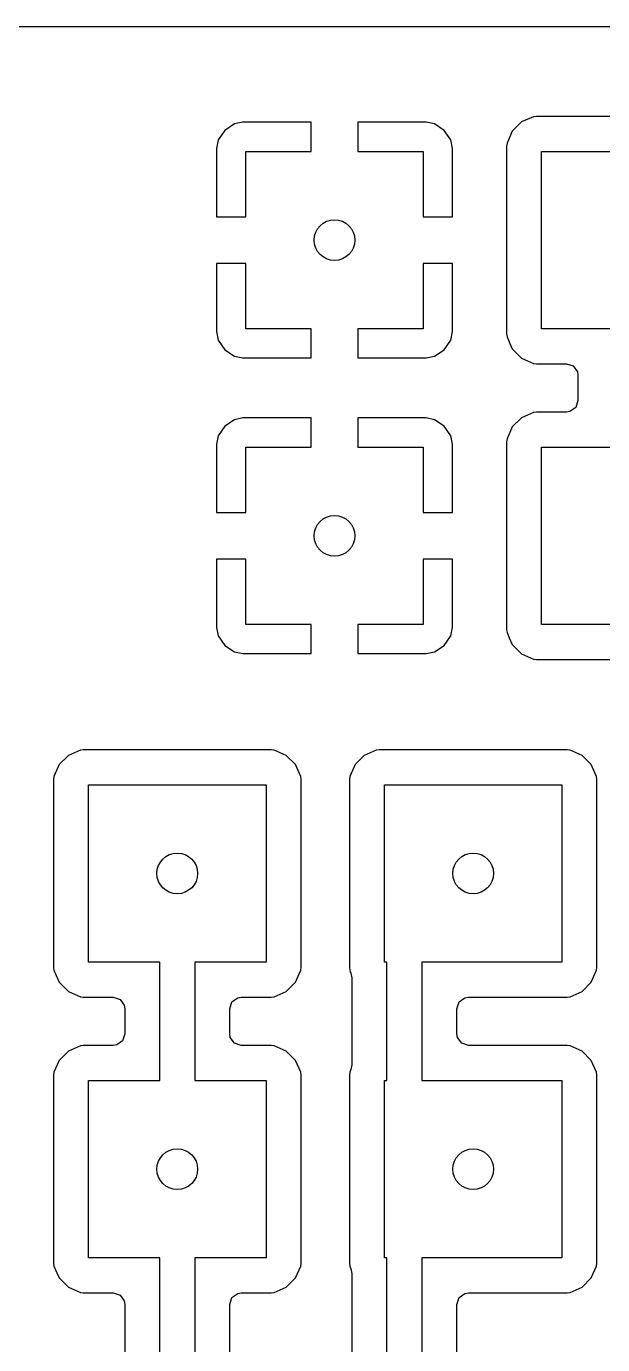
# Model space of a CAD drawing. Extents: x 0.23 to 2.17, y 0.23 to 2.17.
# Drawn here: x 0.7256 to 0.9203, y 1.7245 to 2.1703 of the extents above; entities that cross this region are included whole.
import ezdxf

# ---------------------------------------------------------------- set-up
doc = ezdxf.new("R2010")
doc.units = 0
doc.header["$MEASUREMENT"] = 0
doc.layers.add('BLACK', color=7, linetype='CONTINUOUS')

msp = doc.modelspace()

# ---------------------------------------------------------------- linework, layer by layer
at = {"layer": 'BLACK', "linetype": 'CONTINUOUS'}
for p, q in [((0.2336, 2.1703), (2.1664, 2.1703)), ((0.89697, 2.13975), (0.89292, 2.13796)), ((0.89796, 2.13986), (0.89697, 2.13975)), ((0.96149, 2.13986), (0.89796, 2.13986)), ((0.89796, 2.13986), (0.89796, 2.13986)), ((0.79588, 2.1373), (0.79263, 2.13513)), ((0.79875, 2.13787), (0.79588, 2.1373)), ((0.79588, 2.1373), (0.79588, 2.1373)), ((0.82185, 2.13787), (0.79875, 2.13787)), ((0.82185, 2.12803), (0.82185, 2.13787)), ((0.82185, 2.13787), (0.82185, 2.13787)), ((0.8376, 2.13787), (0.8376, 2.12803)), ((0.86069, 2.13787), (0.8376, 2.13787)), ((0.8376, 2.13787), (0.8376, 2.13787)), ((0.86356, 2.1373), (0.86069, 2.13787)), ((0.86682, 2.13513), (0.86356, 2.1373)), ((0.86356, 2.1373), (0.86356, 2.1373)), ((0.89292, 2.13796), (0.8898, 2.13483)), ((0.79045, 2.13187), (0.78988, 2.129)), ((0.79263, 2.13513), (0.79045, 2.13187)), ((0.79045, 2.13187), (0.79045, 2.13187)), ((0.79263, 2.13513), (0.79263, 2.13513)), ((0.869, 2.13187), (0.86682, 2.13513)), ((0.86682, 2.13513), (0.86682, 2.13513)), ((0.86957, 2.129), (0.869, 2.13187)), ((0.869, 2.13187), (0.869, 2.13187)), ((0.88801, 2.13079), (0.88789, 2.1298)), ((0.8898, 2.13483), (0.88801, 2.13079)), ((0.78988, 2.129), (0.78988, 2.10591)), ((0.79972, 2.10591), (0.79972, 2.12803)), ((0.79972, 2.12803), (0.82185, 2.12803)), ((0.8376, 2.12803), (0.85972, 2.12803)), ((0.85972, 2.12803), (0.85972, 2.10591)), ((0.86957, 2.10591), (0.86957, 2.129)), ((0.86957, 2.129), (0.86957, 2.129)), ((0.88789, 2.1298), (0.88789, 2.06627)), ((0.89972, 2.06803), (0.89972, 2.12803)), ((0.89972, 2.12803), (0.95972, 2.12803)), ((0.78988, 2.10591), (0.78988, 2.10591)), ((0.78988, 2.10591), (0.79972, 2.10591)), ((0.85972, 2.10591), (0.86957, 2.10591)), ((0.86957, 2.10591), (0.86957, 2.10591)), ((0.78988, 2.09016), (0.78988, 2.09016)), ((0.78988, 2.09016), (0.78988, 2.06706)), ((0.79972, 2.09016), (0.78988, 2.09016)), ((0.79972, 2.06803), (0.79972, 2.09016)), ((0.86957, 2.09016), (0.85972, 2.09016)), ((0.85972, 2.09016), (0.85972, 2.06803)), ((0.86957, 2.06706), (0.86957, 2.09016)), ((0.86957, 2.09016), (0.86957, 2.09016)), ((0.78988, 2.06706), (0.79045, 2.06419)), ((0.79045, 2.06419), (0.79045, 2.06419)), ((0.79045, 2.06419), (0.79263, 2.06094)), ((0.82185, 2.06803), (0.79972, 2.06803)), ((0.82185, 2.05819), (0.82185, 2.06803)), ((0.85972, 2.06803), (0.8376, 2.06803)), ((0.8376, 2.06803), (0.8376, 2.05819)), ((0.86682, 2.06094), (0.869, 2.06419)), ((0.869, 2.06419), (0.86957, 2.06706)), ((0.869, 2.06419), (0.869, 2.06419)), ((0.86957, 2.06706), (0.86957, 2.06706)), ((0.88789, 2.06627), (0.88789, 2.06627)), ((0.88789, 2.06627), (0.88801, 2.06528)), ((0.88801, 2.06528), (0.88901, 2.06302)), ((0.92382, 2.06803), (0.89972, 2.06803)), ((0.79263, 2.06094), (0.79263, 2.06094)), ((0.79263, 2.06094), (0.79588, 2.05876)), ((0.86356, 2.05876), (0.86682, 2.06094)), ((0.86682, 2.06094), (0.86682, 2.06094)), ((0.88901, 2.06302), (0.8898, 2.06123)), ((0.8898, 2.06123), (0.89292, 2.0581)), ((0.79588, 2.05876), (0.79588, 2.05876)), ((0.79588, 2.05876), (0.79875, 2.05819)), ((0.79875, 2.05819), (0.79875, 2.05819)), ((0.79875, 2.05819), (0.82185, 2.05819)), ((0.82185, 2.05819), (0.82185, 2.05819)), ((0.8376, 2.05819), (0.8376, 2.05819)), ((0.8376, 2.05819), (0.86069, 2.05819)), ((0.86069, 2.05819), (0.86356, 2.05876)), ((0.86069, 2.05819), (0.86069, 2.05819)), ((0.86356, 2.05876), (0.86356, 2.05876)), ((0.89292, 2.0581), (0.89697, 2.05632)), ((0.89697, 2.05632), (0.89796, 2.0562)), ((0.89796, 2.0562), (0.90809, 2.0562)), ((0.90809, 2.0562), (0.91038, 2.05546)), ((0.91038, 2.05546), (0.9118, 2.05351)), ((0.9118, 2.05351), (0.91199, 2.0523)), ((0.91199, 2.0523), (0.91199, 2.04376)), ((0.91199, 2.04376), (0.91124, 2.04147)), ((0.79588, 2.0373), (0.79263, 2.03513)), ((0.79875, 2.03787), (0.79588, 2.0373)), ((0.79588, 2.0373), (0.79588, 2.0373)), ((0.82185, 2.03787), (0.79875, 2.03787)), ((0.82185, 2.02803), (0.82185, 2.03787)), ((0.82185, 2.03787), (0.82185, 2.03787)), ((0.8376, 2.03787), (0.8376, 2.02803)), ((0.86069, 2.03787), (0.8376, 2.03787)), ((0.8376, 2.03787), (0.8376, 2.03787)), ((0.86356, 2.0373), (0.86069, 2.03787)), ((0.86682, 2.03513), (0.86356, 2.0373)), ((0.86356, 2.0373), (0.86356, 2.0373)), ((0.89292, 2.03796), (0.8898, 2.03483)), ((0.89697, 2.03975), (0.89292, 2.03796)), ((0.89796, 2.03986), (0.89697, 2.03975)), ((0.90809, 2.03986), (0.89796, 2.03986)), ((0.89796, 2.03986), (0.89796, 2.03986)), ((0.90929, 2.04005), (0.90809, 2.03986)), ((0.91124, 2.04147), (0.90929, 2.04005)), ((0.79263, 2.03513), (0.79045, 2.03187)), ((0.79263, 2.03513), (0.79263, 2.03513)), ((0.869, 2.03187), (0.86682, 2.03513)), ((0.86682, 2.03513), (0.86682, 2.03513)), ((0.8898, 2.03483), (0.88801, 2.03079)), ((0.79045, 2.03187), (0.78988, 2.029)), ((0.78988, 2.029), (0.78988, 2.00591)), ((0.79045, 2.03187), (0.79045, 2.03187)), ((0.86957, 2.029), (0.869, 2.03187)), ((0.869, 2.03187), (0.869, 2.03187)), ((0.86957, 2.00591), (0.86957, 2.029)), ((0.86957, 2.029), (0.86957, 2.029)), ((0.88801, 2.03079), (0.88789, 2.0298)), ((0.88789, 2.0298), (0.88789, 1.96627)), ((0.79972, 2.00591), (0.79972, 2.02803)), ((0.79972, 2.02803), (0.82185, 2.02803)), ((0.8376, 2.02803), (0.85972, 2.02803)), ((0.85972, 2.02803), (0.85972, 2.00591)), ((0.89972, 1.96803), (0.89972, 2.02803)), ((0.89972, 2.02803), (0.92382, 2.02803)), ((0.78988, 2.00591), (0.78988, 2.00591)), ((0.78988, 2.00591), (0.79972, 2.00591)), ((0.85972, 2.00591), (0.86957, 2.00591)), ((0.86957, 2.00591), (0.86957, 2.00591)), ((0.78988, 1.99016), (0.78988, 1.99016)), ((0.78988, 1.99016), (0.78988, 1.96706)), ((0.79972, 1.99016), (0.78988, 1.99016)), ((0.79972, 1.96803), (0.79972, 1.99016)), ((0.86957, 1.99016), (0.85972, 1.99016)), ((0.85972, 1.99016), (0.85972, 1.96803)), ((0.86957, 1.96706), (0.86957, 1.99016)), ((0.86957, 1.99016), (0.86957, 1.99016)), ((0.78988, 1.96706), (0.79045, 1.96419)), ((0.82185, 1.96803), (0.79972, 1.96803)), ((0.82185, 1.95819), (0.82185, 1.96803)), ((0.85972, 1.96803), (0.8376, 1.96803)), ((0.8376, 1.96803), (0.8376, 1.95819)), ((0.869, 1.96419), (0.86957, 1.96706)), ((0.86957, 1.96706), (0.86957, 1.96706)), ((0.88789, 1.96627), (0.88789, 1.96627)), ((0.88789, 1.96627), (0.88801, 1.96528)), ((0.94881, 1.96803), (0.89972, 1.96803)), ((0.79045, 1.96419), (0.79045, 1.96419)), ((0.79045, 1.96419), (0.79263, 1.96094)), ((0.86682, 1.96094), (0.869, 1.96419)), ((0.869, 1.96419), (0.869, 1.96419)), ((0.88801, 1.96528), (0.88878, 1.96353)), ((0.88878, 1.96353), (0.8898, 1.96123)), ((0.79263, 1.96094), (0.79263, 1.96094)), ((0.79263, 1.96094), (0.79588, 1.95876)), ((0.79588, 1.95876), (0.79588, 1.95876)), ((0.79588, 1.95876), (0.79875, 1.95819)), ((0.79875, 1.95819), (0.79875, 1.95819)), ((0.79875, 1.95819), (0.82185, 1.95819)), ((0.82185, 1.95819), (0.82185, 1.95819)), ((0.8376, 1.95819), (0.8376, 1.95819)), ((0.8376, 1.95819), (0.86069, 1.95819)), ((0.86069, 1.95819), (0.86356, 1.95876)), ((0.86069, 1.95819), (0.86069, 1.95819)), ((0.86356, 1.95876), (0.86682, 1.96094)), ((0.86356, 1.95876), (0.86356, 1.95876)), ((0.86682, 1.96094), (0.86682, 1.96094)), ((0.8898, 1.96123), (0.89292, 1.9581)), ((0.89292, 1.9581), (0.89697, 1.95632)), ((0.89697, 1.95632), (0.89796, 1.9562)), ((0.89796, 1.9562), (0.9423, 1.9562)), ((0.73977, 1.92379), (0.73665, 1.92066)), ((0.74382, 1.92557), (0.73977, 1.92379)), ((0.74481, 1.92569), (0.74382, 1.92557)), ((0.80834, 1.92569), (0.74481, 1.92569)), ((0.74481, 1.92569), (0.74481, 1.92569)), ((0.80933, 1.92557), (0.80834, 1.92569)), ((0.81338, 1.92379), (0.80933, 1.92557)), ((0.80933, 1.92557), (0.80933, 1.92557)), ((0.80933, 1.92557), (0.80933, 1.92557)), ((0.8165, 1.92066), (0.81338, 1.92379)), ((0.83977, 1.92379), (0.83665, 1.92066)), ((0.84382, 1.92557), (0.83977, 1.92379)), ((0.84481, 1.92569), (0.84382, 1.92557)), ((0.90834, 1.92569), (0.84481, 1.92569)), ((0.84481, 1.92569), (0.84481, 1.92569)), ((0.90933, 1.92557), (0.90834, 1.92569)), ((0.91338, 1.92379), (0.90933, 1.92557)), ((0.90933, 1.92557), (0.90933, 1.92557)), ((0.90933, 1.92557), (0.90933, 1.92557)), ((0.9165, 1.92066), (0.91338, 1.92379)), ((0.73665, 1.92066), (0.73486, 1.91661)), ((0.81829, 1.91661), (0.8165, 1.92066)), ((0.83665, 1.92066), (0.83486, 1.91661)), ((0.91829, 1.91661), (0.9165, 1.92066)), ((0.73486, 1.91661), (0.73474, 1.91562)), ((0.73474, 1.91562), (0.73474, 1.85209)), ((0.74657, 1.85386), (0.74657, 1.91386)), ((0.74657, 1.91386), (0.80657, 1.91386)), ((0.80657, 1.91386), (0.80657, 1.85386)), ((0.81841, 1.91562), (0.81829, 1.91661)), ((0.81841, 1.85209), (0.81841, 1.91562)), ((0.83486, 1.91661), (0.83474, 1.91562)), ((0.83474, 1.91562), (0.83474, 1.85209)), ((0.84657, 1.85386), (0.84657, 1.91386)), ((0.84657, 1.91386), (0.90657, 1.91386)), ((0.90657, 1.91386), (0.90657, 1.85386)), ((0.91841, 1.91562), (0.91829, 1.91661)), ((0.91841, 1.85209), (0.91841, 1.91562)), ((0.73474, 1.85209), (0.73474, 1.85209)), ((0.73474, 1.85209), (0.73486, 1.8511)), ((0.73486, 1.8511), (0.73561, 1.8494)), ((0.77067, 1.85386), (0.74657, 1.85386)), ((0.77067, 1.81386), (0.77067, 1.85386)), ((0.80657, 1.85386), (0.78248, 1.85386)), ((0.78248, 1.85386), (0.78248, 1.81386)), ((0.8165, 1.84706), (0.81829, 1.8511)), ((0.81829, 1.8511), (0.81841, 1.85209)), ((0.83474, 1.85209), (0.83474, 1.85209)), ((0.83474, 1.85209), (0.83486, 1.8511)), ((0.83486, 1.8511), (0.83505, 1.85066)), ((0.83505, 1.85066), (0.83528, 1.85015)), ((0.83528, 1.85015), (0.83561, 1.84858)), ((0.84744, 1.85386), (0.84657, 1.85386)), ((0.84744, 1.81386), (0.84744, 1.85386)), ((0.90657, 1.85386), (0.85925, 1.85386)), ((0.85925, 1.85386), (0.85925, 1.81386)), ((0.9165, 1.84706), (0.91829, 1.8511)), ((0.91829, 1.8511), (0.91841, 1.85209)), ((0.73561, 1.8494), (0.73665, 1.84706)), ((0.73665, 1.84706), (0.73977, 1.84393)), ((0.81338, 1.84393), (0.8165, 1.84706)), ((0.83561, 1.84858), (0.83561, 1.81914)), ((0.91338, 1.84393), (0.9165, 1.84706)), ((0.73977, 1.84393), (0.74382, 1.84214)), ((0.74382, 1.84214), (0.74481, 1.84203)), ((0.74481, 1.84203), (0.75494, 1.84203)), ((0.75494, 1.84203), (0.75723, 1.84128)), ((0.75723, 1.84128), (0.75865, 1.83933)), ((0.79506, 1.84042), (0.797, 1.84184)), ((0.797, 1.84184), (0.79821, 1.84203)), ((0.79821, 1.84203), (0.80834, 1.84203)), ((0.80834, 1.84203), (0.80933, 1.84214)), ((0.80834, 1.84203), (0.80834, 1.84203)), ((0.80933, 1.84214), (0.81338, 1.84393)), ((0.87183, 1.84042), (0.87378, 1.84184)), ((0.87378, 1.84184), (0.87498, 1.84203)), ((0.87498, 1.84203), (0.90834, 1.84203)), ((0.90834, 1.84203), (0.90933, 1.84214)), ((0.90834, 1.84203), (0.90834, 1.84203)), ((0.90933, 1.84214), (0.91338, 1.84393)), ((0.75865, 1.83933), (0.75884, 1.83813)), ((0.75884, 1.83813), (0.75884, 1.82959)), ((0.79431, 1.83813), (0.79506, 1.84042)), ((0.79431, 1.82959), (0.79431, 1.83813)), ((0.87108, 1.83813), (0.87183, 1.84042)), ((0.87108, 1.82959), (0.87108, 1.83813)), ((0.75884, 1.82959), (0.75809, 1.8273)), ((0.7945, 1.82838), (0.79431, 1.82959)), ((0.79592, 1.82643), (0.7945, 1.82838)), ((0.87127, 1.82838), (0.87108, 1.82959)), ((0.87269, 1.82643), (0.87127, 1.82838)), ((0.73977, 1.82379), (0.73665, 1.82066)), ((0.74382, 1.82557), (0.73977, 1.82379)), ((0.74481, 1.82569), (0.74382, 1.82557)), ((0.75494, 1.82569), (0.74481, 1.82569)), ((0.74481, 1.82569), (0.74481, 1.82569)), ((0.75615, 1.82588), (0.75494, 1.82569)), ((0.75809, 1.8273), (0.75615, 1.82588)), ((0.79821, 1.82569), (0.79592, 1.82643)), ((0.80834, 1.82569), (0.79821, 1.82569)), ((0.80933, 1.82557), (0.80834, 1.82569)), ((0.80834, 1.82569), (0.80834, 1.82569)), ((0.81338, 1.82379), (0.80933, 1.82557)), ((0.80933, 1.82557), (0.80933, 1.82557)), ((0.80933, 1.82557), (0.80933, 1.82557)), ((0.8165, 1.82066), (0.81338, 1.82379)), ((0.87498, 1.82569), (0.87269, 1.82643)), ((0.90834, 1.82569), (0.87498, 1.82569)), ((0.90933, 1.82557), (0.90834, 1.82569)), ((0.90834, 1.82569), (0.90834, 1.82569)), ((0.91338, 1.82379), (0.90933, 1.82557)), ((0.90933, 1.82557), (0.90933, 1.82557)), ((0.90933, 1.82557), (0.90933, 1.82557)), ((0.9165, 1.82066), (0.91338, 1.82379)), ((0.73665, 1.82066), (0.73486, 1.81661)), ((0.81829, 1.81661), (0.8165, 1.82066)), ((0.83561, 1.81914), (0.83528, 1.81756)), ((0.91829, 1.81661), (0.9165, 1.82066)), ((0.73486, 1.81661), (0.73474, 1.81562)), ((0.73474, 1.81562), (0.73474, 1.75209)), ((0.81841, 1.81562), (0.81829, 1.81661)), ((0.81841, 1.75209), (0.81841, 1.81562)), ((0.83486, 1.81661), (0.83474, 1.81562)), ((0.83474, 1.81562), (0.83474, 1.75209)), ((0.83528, 1.81756), (0.83486, 1.81661)), ((0.83486, 1.81661), (0.83486, 1.81661)), ((0.91841, 1.81562), (0.91829, 1.81661)), ((0.91841, 1.75209), (0.91841, 1.81562)), ((0.74657, 1.75386), (0.74657, 1.81386)), ((0.74657, 1.81386), (0.77067, 1.81386)), ((0.78248, 1.81386), (0.80657, 1.81386)), ((0.80657, 1.81386), (0.80657, 1.75386)), ((0.84657, 1.75386), (0.84657, 1.81386)), ((0.84657, 1.81386), (0.84744, 1.81386)), ((0.85925, 1.81386), (0.90657, 1.81386)), ((0.90657, 1.81386), (0.90657, 1.75386)), ((0.73474, 1.75209), (0.73474, 1.75209)), ((0.73474, 1.75209), (0.73486, 1.7511)), ((0.77067, 1.75386), (0.74657, 1.75386)), ((0.77067, 1.50331), (0.77067, 1.75386)), ((0.80657, 1.75386), (0.78248, 1.75386)), ((0.78248, 1.75386), (0.78248, 1.50576)), ((0.81829, 1.7511), (0.81841, 1.75209)), ((0.83474, 1.75209), (0.83474, 1.75209)), ((0.83474, 1.75209), (0.83486, 1.7511)), ((0.84744, 1.75386), (0.84657, 1.75386)), ((0.84744, 1.47933), (0.84744, 1.75386)), ((0.90657, 1.75386), (0.85925, 1.75386)), ((0.85925, 1.75386), (0.85925, 1.48178)), ((0.91829, 1.7511), (0.91841, 1.75209)), ((0.73486, 1.7511), (0.73586, 1.74884)), ((0.73586, 1.74884), (0.73665, 1.74706)), ((0.8165, 1.74706), (0.81829, 1.7511)), ((0.83486, 1.7511), (0.83488, 1.75105)), ((0.83488, 1.75105), (0.83528, 1.75015)), ((0.83528, 1.75015), (0.83561, 1.74858)), ((0.83561, 1.74858), (0.83561, 1.47877)), ((0.9165, 1.74706), (0.91829, 1.7511)), ((0.73665, 1.74706), (0.73977, 1.74393)), ((0.73977, 1.74393), (0.74382, 1.74214)), ((0.80933, 1.74214), (0.81338, 1.74393)), ((0.81338, 1.74393), (0.8165, 1.74706)), ((0.90933, 1.74214), (0.91338, 1.74393)), ((0.91338, 1.74393), (0.9165, 1.74706)), ((0.74382, 1.74214), (0.74481, 1.74203)), ((0.74481, 1.74203), (0.75494, 1.74203)), ((0.75494, 1.74203), (0.75723, 1.74128)), ((0.75723, 1.74128), (0.75865, 1.73933)), ((0.75865, 1.73933), (0.75884, 1.73813)), ((0.79431, 1.73813), (0.79506, 1.74042)), ((0.79506, 1.74042), (0.797, 1.74184)), ((0.797, 1.74184), (0.79821, 1.74203)), ((0.79821, 1.74203), (0.80834, 1.74203)), ((0.80834, 1.74203), (0.80933, 1.74214)), ((0.80834, 1.74203), (0.80834, 1.74203)), ((0.87108, 1.73813), (0.87183, 1.74042)), ((0.87183, 1.74042), (0.87378, 1.74184)), ((0.87378, 1.74184), (0.87498, 1.74203)), ((0.87498, 1.74203), (0.90834, 1.74203)), ((0.90834, 1.74203), (0.90933, 1.74214)), ((0.90834, 1.74203), (0.90834, 1.74203)), ((0.75884, 1.73813), (0.75884, 1.50098)), ((0.79431, 1.51228), (0.79431, 1.73813)), ((0.87108, 1.48829), (0.87108, 1.73813))]:
    msp.add_line(p, q, dxfattribs=at)
at = {"layer": 'BLACK'}
for centre in [(0.82972, 2.09803), (0.82972, 1.99803), (0.77657, 1.88386), (0.87657, 1.88386), (0.77657, 1.78386), (0.87657, 1.78386)]:
    msp.add_circle(centre, 0.00689, dxfattribs=at)
at = {"layer": 'WHITE'}
for centre in [(0.82972, 2.09803), (0.82972, 1.99803), (0.77657, 1.88386), (0.87657, 1.88386), (0.77657, 1.78386), (0.87657, 1.78386)]:
    msp.add_circle(centre, 0.00689, dxfattribs=at)

doc.saveas('drawing.dxf')
